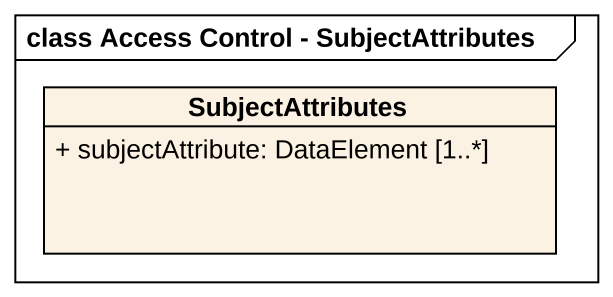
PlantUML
@startuml
mainframe class Access Control - SubjectAttributes
hide circle
hide empty members
skinparam classAttributeIconSize 0
class SubjectAttributes {
  + subjectAttribute: DataElement [1..*]
}
@enduml
